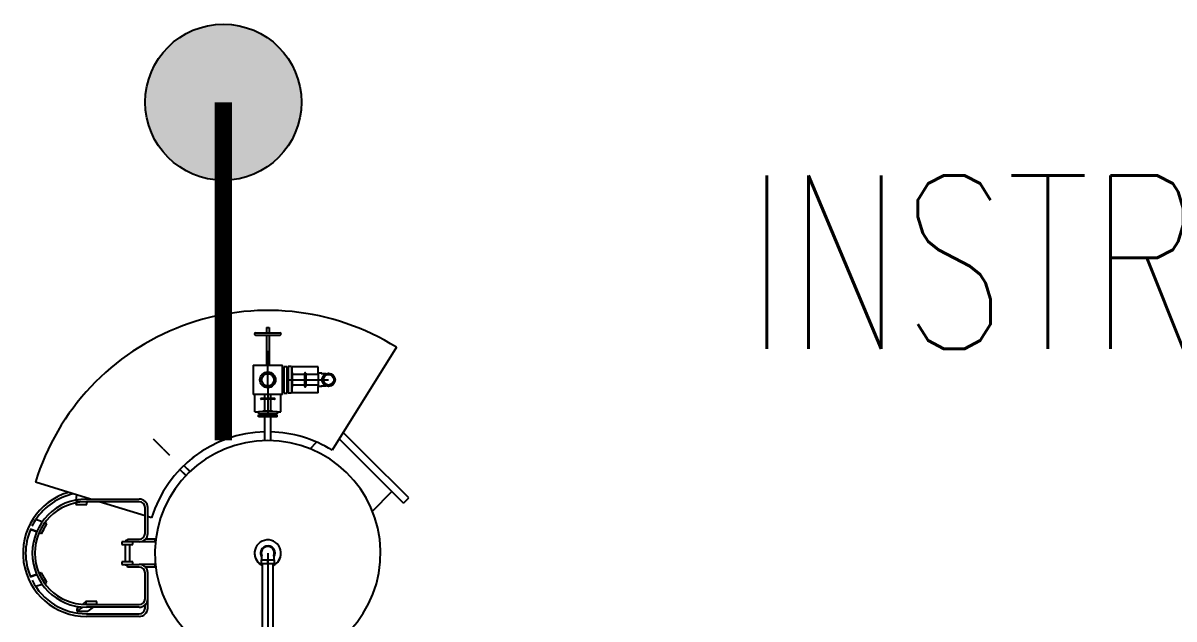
# Model space of a CAD drawing. Header units: inches. Extents: x 517790 to 538444, y 301815 to 302461.
# Drawn here: x 517916.89 to 517923.74, y 302315.3 to 302318.85 of the extents above; entities that cross this region are included whole.
import ezdxf
from ezdxf.enums import TextEntityAlignment as Align

# ---------------------------------------------------------------- set-up
doc = ezdxf.new("R2010")
doc.units = ezdxf.units.IN
doc.header["$MEASUREMENT"] = 0
for name, color, linetype in [('电气-接地设计-接地线', 3, '接地线'), ('硅胶总平面底图 工艺装置区', 253, 'Continuous'), ('硅胶总平面底图0804', 253, 'Continuous')]:
    doc.layers.add(name, color=color, linetype=linetype)
doc.styles.add('EESLTYPE', font='TXT.shx')
doc.styles.add('HZTXTS', font='SIMPLEXS.shx', dxfattribs={"width": 0.7, "height": 800, "bigfont": 'HZTXT.shx'})
doc.linetypes.add('接地线', pattern='A,500,["/",EESLTYPE,S=200,R=0,X=0,Y=-100],-200,60,-200', length=960)
doc.linetypes.add('组180_接地线', pattern='A,500,["/",EESLTYPE,S=200,R=-180,X=0,Y=100],-200,60,-200', length=960)

# ---------------------------------------------------------------- blocks, each defined once
blk = doc.blocks.new('PTJD2')
at = {"linetype": 'Continuous'}
blk.add_hatch(color=0, dxfattribs=at).paths.add_polyline_path([(150, 0, 1), (-150, 0, 1)])
at = {"color": 0, "linetype": 'Continuous'}
blk.add_circle((0, 0), 150, dxfattribs=at)

msp = doc.modelspace()

# ---------------------------------------------------------------- linework, layer by layer
at = {"layer": '电气-接地设计-接地线', "linetype": '组180_接地线', "ltscale": 0.01, "const_width": 0.1033}
msp.add_lwpolyline([(517918.0787, 302316.3648), (517918.0787, 302318.3786)], dxfattribs=at)
at = {"layer": '硅胶总平面底图 工艺装置区', "color": 253, "linetype": 'Continuous', "lineweight": -3}
for p, q in [((517918.2722, 302317.0054), (517918.414, 302317.0054)), ((517918.414, 302316.9896), (517918.2722, 302316.9896)), ((517918.3352, 302317.0366), (517918.3431, 302317.0366)), ((517918.3352, 302317.0366), (517918.3352, 302317.0054)), ((517918.3352, 302316.9896), (517918.3352, 302316.8127)), ((517918.3431, 302317.0366), (517918.351, 302317.0366)), ((517918.351, 302317.0366), (517918.351, 302317.0054)), ((517918.351, 302316.9896), (517918.351, 302316.8127)), ((517919.1097, 302316.9184), (517918.7264, 302316.305)), ((517918.3431, 302316.8791), (517918.3431, 302316.8971)), ((517918.3431, 302316.8791), (517918.3431, 302316.8578)), ((517918.3431, 302316.8791), (517918.3431, 302316.8791)), ((517918.3431, 302316.7642), (517918.3431, 302316.8758)), ((517918.2553, 302316.8127), (517918.2553, 302316.6371)), ((517918.2553, 302316.8127), (517918.4309, 302316.8127)), ((517918.4309, 302316.6371), (517918.4309, 302316.8127)), ((517918.4412, 302316.7249), (517918.4412, 302316.8036)), ((517918.4412, 302316.8036), (517918.4593, 302316.8036)), ((517918.4593, 302316.7249), (517918.4593, 302316.8036)), ((517918.4655, 302316.8036), (517918.4655, 302316.7249)), ((517918.4836, 302316.8036), (517918.4655, 302316.8036)), ((517918.4836, 302316.8036), (517918.4836, 302316.7249)), ((517918.6437, 302316.8024), (517918.4887, 302316.8024)), ((517918.4887, 302316.7683), (517918.4887, 302316.8024)), ((517918.6437, 302316.7639), (517918.6437, 302316.8024)), ((517918.3431, 302316.7249), (517918.3431, 302316.7642)), ((517918.3431, 302316.6855), (517918.3431, 302316.7249)), ((517918.4309, 302316.7561), (517918.4412, 302316.7561)), ((517918.4412, 302316.6461), (517918.4412, 302316.7249)), ((517918.4593, 302316.6461), (517918.4593, 302316.7249)), ((517918.4655, 302316.7249), (517918.4705, 302316.7249)), ((517918.4655, 302316.7249), (517918.4655, 302316.6461)), ((517918.4705, 302316.7249), (517918.4902, 302316.7249)), ((517918.4836, 302316.7683), (517918.4902, 302316.7683)), ((517918.4836, 302316.7249), (517918.4836, 302316.6461)), ((517918.4902, 302316.7249), (517918.4902, 302316.7683)), ((517918.5631, 302316.7561), (517918.4902, 302316.7561)), ((517918.4902, 302316.7249), (517918.5631, 302316.7249)), ((517918.4902, 302316.6814), (517918.4902, 302316.7249)), ((517918.5631, 302316.6856), (517918.5631, 302316.7641)), ((517918.5631, 302316.7249), (517918.5693, 302316.7249)), ((517918.5693, 302316.7641), (517918.5693, 302316.6856)), ((517918.6423, 302316.7561), (517918.5693, 302316.7561)), ((517918.5693, 302316.7249), (517918.6423, 302316.7249)), ((517918.6423, 302316.7639), (517918.6423, 302316.7249)), ((517918.6653, 302316.7639), (517918.6423, 302316.7639)), ((517918.6423, 302316.7249), (517918.662, 302316.7249)), ((517918.6423, 302316.7249), (517918.6423, 302316.6859)), ((517918.662, 302316.7249), (517918.7048, 302316.7249)), ((517918.6653, 302316.7639), (517918.6653, 302316.7564)), ((517918.6891, 302316.7606), (517918.6653, 302316.7606)), ((517918.3431, 302316.6855), (517918.3431, 302316.6371)), ((517918.4309, 302316.6937), (517918.4412, 302316.6937)), ((517918.4412, 302316.6461), (517918.4593, 302316.6461)), ((517918.4836, 302316.6461), (517918.4655, 302316.6461)), ((517918.4836, 302316.6814), (517918.4902, 302316.6814)), ((517918.4887, 302316.6474), (517918.4887, 302316.6814)), ((517918.6437, 302316.6474), (517918.4887, 302316.6474)), ((517918.5631, 302316.6937), (517918.4902, 302316.6937)), ((517918.6423, 302316.6937), (517918.5693, 302316.6937)), ((517918.6653, 302316.6859), (517918.6423, 302316.6859)), ((517918.6437, 302316.6474), (517918.6437, 302316.6859)), ((517918.6653, 302316.6934), (517918.6653, 302316.6859)), ((517918.6653, 302316.6892), (517918.6891, 302316.6892)), ((517918.4309, 302316.6371), (517918.2553, 302316.6371)), ((517918.2656, 302316.5348), (517918.2656, 302316.6371)), ((517918.3038, 302316.6154), (517918.3824, 302316.6154)), ((517918.3824, 302316.6092), (517918.3038, 302316.6092)), ((517918.3259, 302316.6154), (517918.3259, 302316.6371)), ((517918.3259, 302316.5391), (517918.3259, 302316.6092)), ((517918.3431, 302316.6371), (517918.3431, 302316.6154)), ((517918.3431, 302316.6154), (517918.3431, 302316.6092)), ((517918.3431, 302316.6092), (517918.3431, 302316.5391)), ((517918.3604, 302316.6154), (517918.3604, 302316.6371)), ((517918.3604, 302316.5391), (517918.3604, 302316.6092)), ((517918.4206, 302316.5348), (517918.4206, 302316.6371)), ((517918.2656, 302316.5348), (517918.2873, 302316.5348)), ((517918.2873, 302316.536), (517918.3431, 302316.536)), ((517918.2873, 302316.536), (517918.2873, 302316.5228)), ((517918.2873, 302316.5228), (517918.3431, 302316.5228)), ((517918.3989, 302316.5166), (517918.2873, 302316.5166)), ((517918.2873, 302316.5035), (517918.2873, 302316.5166)), ((517918.3431, 302316.5391), (517918.3144, 302316.5391)), ((517918.3144, 302316.536), (517918.3144, 302316.5391)), ((517918.3144, 302316.5178), (517918.3144, 302316.5228)), ((517918.3431, 302316.5178), (517918.3144, 302316.5178)), ((517918.3719, 302316.5391), (517918.3431, 302316.5391)), ((517918.3431, 302316.5391), (517918.3431, 302316.521)), ((517918.3431, 302316.536), (517918.3989, 302316.536)), ((517918.3431, 302316.5228), (517918.3431, 302316.521)), ((517918.3431, 302316.5228), (517918.3989, 302316.5228)), ((517918.3719, 302316.5178), (517918.3431, 302316.5178)), ((517918.3719, 302316.536), (517918.3719, 302316.5391)), ((517918.3719, 302316.5178), (517918.3719, 302316.5228)), ((517918.3989, 302316.536), (517918.3989, 302316.5228)), ((517918.3989, 302316.5348), (517918.4206, 302316.5348)), ((517918.3989, 302316.5035), (517918.3989, 302316.5166)), ((517918.3989, 302316.5035), (517918.2873, 302316.5035)), ((517918.3259, 302316.363), (517918.3259, 302316.5035)), ((517918.3604, 302316.363), (517918.3604, 302316.5035)), ((517917.7005, 302316.3342), (517917.6625, 302316.3721)), ((517918.8963, 302316.2448), (517918.7686, 302316.3725)), ((517918.9276, 302316.2761), (517918.7927, 302316.411)), ((517917.7213, 302316.3134), (517917.7005, 302316.3342)), ((517917.7213, 302316.3134), (517917.7586, 302316.2761)), ((517918.5947, 302316.3143), (517918.6341, 302316.3538)), ((517917.8928, 302316.2545), (517917.8911, 302316.2562)), ((517917.9038, 302316.2654), (517917.8928, 302316.2545)), ((517917.9038, 302316.2654), (517917.9034, 302316.2659)), ((517919.1515, 302315.9896), (517918.8963, 302316.2448)), ((517919.1828, 302316.0209), (517918.9276, 302316.2761)), ((517917.8561, 302316.1541), (517917.8196, 302316.1907)), ((517917.8567, 302316.1548), (517917.8202, 302316.1913)), ((517917.8799, 302316.178), (517917.8434, 302316.2145)), ((517917.8805, 302316.1785), (517917.844, 302316.2151)), ((517917.2872, 302316.0144), (517916.9597, 302316.1145)), ((517917.202, 302316.0085), (517917.2069, 302316.038)), ((517917.2099, 302316.038), (517917.2069, 302316.038)), ((517918.9659, 302315.9431), (517919.0819, 302316.0592)), ((517917.2658, 302315.9971), (517917.2002, 302315.9971)), ((517917.2002, 302315.9971), (517917.2002, 302315.9813)), ((517917.2002, 302315.9813), (517917.2658, 302315.9813)), ((517917.2569, 302315.9813), (517917.2658, 302315.9813)), ((517917.2633, 302316.0144), (517917.5783, 302316.0144)), ((517917.5783, 302315.9986), (517917.2633, 302315.9986)), ((517917.2658, 302315.9971), (517917.266, 302315.9986)), ((517917.2658, 302315.9813), (517917.2686, 302315.9986)), ((517917.2658, 302315.9813), (517917.2658, 302315.9971)), ((517917.2658, 302315.9813), (517917.2658, 302315.9813)), ((517917.2686, 302316.0144), (517917.2695, 302316.0198)), ((517917.2712, 302316.0144), (517917.272, 302316.019)), ((517917.6124, 302315.915), (517917.3387, 302315.9986)), ((517917.6124, 302315.8097), (517917.6124, 302315.9645)), ((517917.6281, 302315.9645), (517917.6281, 302315.8097)), ((517919.1515, 302315.9896), (517919.1828, 302316.0209)), ((517917.0007, 302315.8786), (517916.9618, 302315.8919)), ((517917.6514, 302315.903), (517917.6281, 302315.9101)), ((517916.9684, 302315.8216), (517916.9293, 302315.8349)), ((517916.9305, 302315.8331), (517916.9378, 302315.8289)), ((517916.9672, 302315.8188), (517916.9378, 302315.8289)), ((517917.0145, 302315.8739), (517916.9817, 302315.8171)), ((517916.9953, 302315.8092), (517917.0281, 302315.8661)), ((517916.9955, 302315.8092), (517917.0094, 302315.8336)), ((517917.0281, 302315.8661), (517917.0145, 302315.8739)), ((517917.028, 302315.8662), (517917.0221, 302315.8696)), ((517917.028, 302315.8662), (517917.028, 302315.8662)), ((517916.9817, 302315.8171), (517916.9953, 302315.8092)), ((517916.9953, 302315.8092), (517916.9821, 302315.8137)), ((517916.9832, 302315.8162), (517916.9878, 302315.8136)), ((517916.9955, 302315.8092), (517916.9953, 302315.8092)), ((517916.9954, 302315.8093), (517916.9955, 302315.8092)), ((517917.4746, 302315.7598), (517917.4746, 302315.7441)), ((517917.5402, 302315.7598), (517917.4746, 302315.7598)), ((517917.5074, 302315.7651), (517917.4943, 302315.7651)), ((517917.4943, 302315.7651), (517917.4943, 302315.7598)), ((517917.5074, 302315.7598), (517917.5074, 302315.7756)), ((517917.5074, 302315.7756), (517917.5783, 302315.7756)), ((517917.5783, 302315.7598), (517917.5402, 302315.7598)), ((517917.5402, 302315.7441), (517917.5402, 302315.7598)), ((517917.6715, 302315.7598), (517917.5783, 302315.7598)), ((517917.6715, 302315.7756), (517917.6146, 302315.7756)), ((517917.6715, 302315.7756), (517917.6715, 302315.7598)), ((517917.4746, 302315.7441), (517917.5402, 302315.7441)), ((517917.4943, 302315.7441), (517917.4943, 302315.6407)), ((517917.5205, 302315.7441), (517917.5205, 302315.6407)), ((517918.3074, 302315.6529), (517918.3074, 302315.688)), ((517918.3431, 302315.6924), (517918.3431, 302315.6529)), ((517918.3788, 302315.688), (517918.3788, 302315.6529)), ((517917.4746, 302315.6407), (517917.4746, 302315.625)), ((517917.5402, 302315.6407), (517917.4746, 302315.6407)), ((517917.4746, 302315.625), (517917.5402, 302315.625)), ((517917.4943, 302315.625), (517917.4943, 302315.6197)), ((517917.5074, 302315.6197), (517917.4943, 302315.6197)), ((517917.5074, 302315.6092), (517917.5074, 302315.625)), ((517917.5402, 302315.625), (517917.5402, 302315.6407)), ((517917.5402, 302315.625), (517917.5783, 302315.625)), ((517917.6715, 302315.625), (517917.5783, 302315.625)), ((517917.6715, 302315.625), (517917.6715, 302315.6092)), ((517918.3041, 302315.6529), (517918.3821, 302315.6529)), ((517918.3041, 302315.6529), (517918.3041, 302315.6299)), ((517918.3041, 302315.6299), (517918.3821, 302315.6299)), ((517918.3119, 302314.9274), (517918.3119, 302315.6299)), ((517918.3431, 302315.6529), (517918.3431, 302315.6529)), ((517918.3431, 302315.6496), (517918.3431, 302315.6529)), ((517918.3431, 302315.6299), (517918.3431, 302315.6496)), ((517918.3431, 302315.6496), (517918.3431, 302315.6299)), ((517918.3431, 302315.6299), (517918.3431, 302314.9274)), ((517918.3743, 302314.9274), (517918.3743, 302315.6299)), ((517918.3821, 302315.6529), (517918.3821, 302315.6299)), ((517916.9684, 302315.5631), (517916.929, 302315.5497)), ((517916.9375, 302315.5558), (517916.9305, 302315.5517)), ((517916.9672, 302315.566), (517916.9375, 302315.5558)), ((517916.9953, 302315.5755), (517916.9817, 302315.5677)), ((517916.9817, 302315.5677), (517917.0145, 302315.5108)), ((517916.9952, 302315.5755), (517916.9821, 302315.5711)), ((517916.9952, 302315.5755), (517916.9892, 302315.572)), ((517916.9952, 302315.5755), (517916.9952, 302315.5755)), ((517917.0281, 302315.5187), (517916.9953, 302315.5755)), ((517917.5783, 302315.6092), (517917.5074, 302315.6092)), ((517917.6124, 302315.4203), (517917.6124, 302315.5751)), ((517917.6715, 302315.6092), (517917.6146, 302315.6092)), ((517917.6281, 302315.5751), (517917.6281, 302315.4203)), ((517917.0007, 302315.5061), (517916.962, 302315.4929)), ((517917.0145, 302315.5108), (517917.0281, 302315.5187)), ((517917.0282, 302315.5188), (517917.0152, 302315.5412)), ((517917.016, 302315.5117), (517917.0206, 302315.5144)), ((517917.0281, 302315.5188), (517917.0282, 302315.5188)), ((517917.6281, 302315.4203), (517917.6281, 302315.3651)), ((517917.221, 302315.3732), (517917.207, 302315.3625)), ((517917.2394, 302315.3713), (517917.207, 302315.3468)), ((517917.207, 302315.3625), (517917.207, 302315.3468)), ((517917.207, 302315.3468), (517917.2725, 302315.3468)), ((517917.2609, 302315.4034), (517917.2394, 302315.3871)), ((517917.261, 302315.3877), (517917.259, 302315.3862)), ((517917.2609, 302315.4034), (517917.2609, 302315.3877)), ((517917.3265, 302315.4034), (517917.2609, 302315.4034)), ((517917.2609, 302315.3877), (517917.3265, 302315.3877)), ((517917.2633, 302315.3861), (517917.5783, 302315.3861)), ((517917.5783, 302315.3704), (517917.2633, 302315.3704)), ((517917.3036, 302315.3704), (517917.2725, 302315.3468)), ((517917.3264, 302315.3877), (517917.3244, 302315.3861)), ((517917.3265, 302315.3877), (517917.3265, 302315.4034)), ((517917.6124, 302315.3651), (517917.6124, 302315.3839)), ((517917.2633, 302315.331), (517917.5783, 302315.331)), ((517917.5783, 302315.3153), (517917.2633, 302315.3153))]:
    msp.add_line(p, q, dxfattribs=at)
for centre, radius in [((517918.3431, 302316.7249), 0.0465), ((517918.3431, 302316.7249), 0.0362), ((517918.7048, 302316.7249), 0.039), ((517918.7048, 302316.7249), 0.0357), ((517918.7048, 302316.7249), 0.0312)]:
    msp.add_circle(centre, radius, dxfattribs=at)
for centre, radius, start, end in [((517918.3431, 302315.6916), 1.4466, 58, 163), ((517918.2722, 302316.9975), 0.00787, 90, 270), ((517918.414, 302316.9975), 0.00787, 270, 90), ((517918.5662, 302316.7641), 0.0031, 0, 180), ((517918.5662, 302316.6856), 0.0031, 180, 0), ((517918.3038, 302316.6123), 0.0031, 90, 270), ((517918.3824, 302316.6123), 0.0031, 270, 90), ((517918.3431, 302315.6916), 0.7233, 91.36708, 163), ((517918.3431, 302315.6916), 0.7233, 58, 88.63292), ((517918.3431, 302315.6916), 0.6717, 90, 267.3403), ((517918.3431, 302315.6916), 0.6717, 90, 267.3403), ((517918.3431, 302315.6916), 0.6717, 272.6597, 90), ((517918.3431, 302315.6916), 0.6717, 272.6597, 90), ((517917.2633, 302315.6924), 0.3771, 106.38045, 270), ((517917.2633, 302315.6924), 0.3614, 102.37539, 146.50145), ((517917.2633, 302315.6924), 0.322, 90, 270), ((517917.2633, 302315.6924), 0.3063, 90, 270), ((517917.5783, 302315.9645), 0.0499, 0, 90), ((517917.5783, 302315.9645), 0.0341, 0, 90), ((517917.2633, 302315.6924), 0.3614, 146.84606, 153.66126), ((517917.2633, 302315.6924), 0.3614, 156.92771, 203.08138), ((517917.5783, 302315.8097), 0.0341, 270, 0), ((517917.5783, 302315.8097), 0.0499, 270, 0), ((517918.3431, 302315.6924), 0.0787, 293.31796, 175), ((517918.3431, 302315.6924), 0.0787, 175, 246.68204), ((517918.3431, 302315.6916), 0.0787, 179.69923, 246.68204), ((517918.3431, 302315.6924), 0.0434, 175, 214.73941), ((517918.3431, 302315.6924), 0.0434, 325.26059, 175), ((517918.3431, 302315.6924), 0.039, 336.32315, 203.67685), ((517918.3431, 302315.6916), 0.0787, 293.31796, 0.30077), ((517917.5783, 302315.5751), 0.0499, 0, 90), ((517917.5783, 302315.5751), 0.0341, 0, 90), ((517917.2633, 302315.6924), 0.3614, 206.62207, 270), ((517917.5783, 302315.4203), 0.0499, 270, 0), ((517917.5783, 302315.4203), 0.0341, 270, 0), ((517917.5783, 302315.3651), 0.0499, 270, 0), ((517917.5783, 302315.3651), 0.0341, 270, 0)]:
    msp.add_arc(centre, radius, start, end, dxfattribs=at)

# ---------------------------------------------------------------- block references
at = {"layer": '电气-接地设计-接地线', "color": 1, "xscale": 0.003099962358235064, "yscale": 0.003099962358235064, "zscale": 0.001033320786078354, "rotation": 90.8670934415419}
msp.add_blockref('PTJD2', (517918.0787, 302318.3786), dxfattribs=at)

# ---------------------------------------------------------------- texts
at = {"layer": '硅胶总平面底图0804', "color": 253, "linetype": 'Continuous', "lineweight": 20, "style": 'HZTXTS', "width": 0.7}
msp.add_text('INSTRUMENT AIR', height=1.033321, dxfattribs=at).set_placement((517925.1105, 302316.9094), align=Align.CENTER)

doc.saveas('drawing.dxf')
